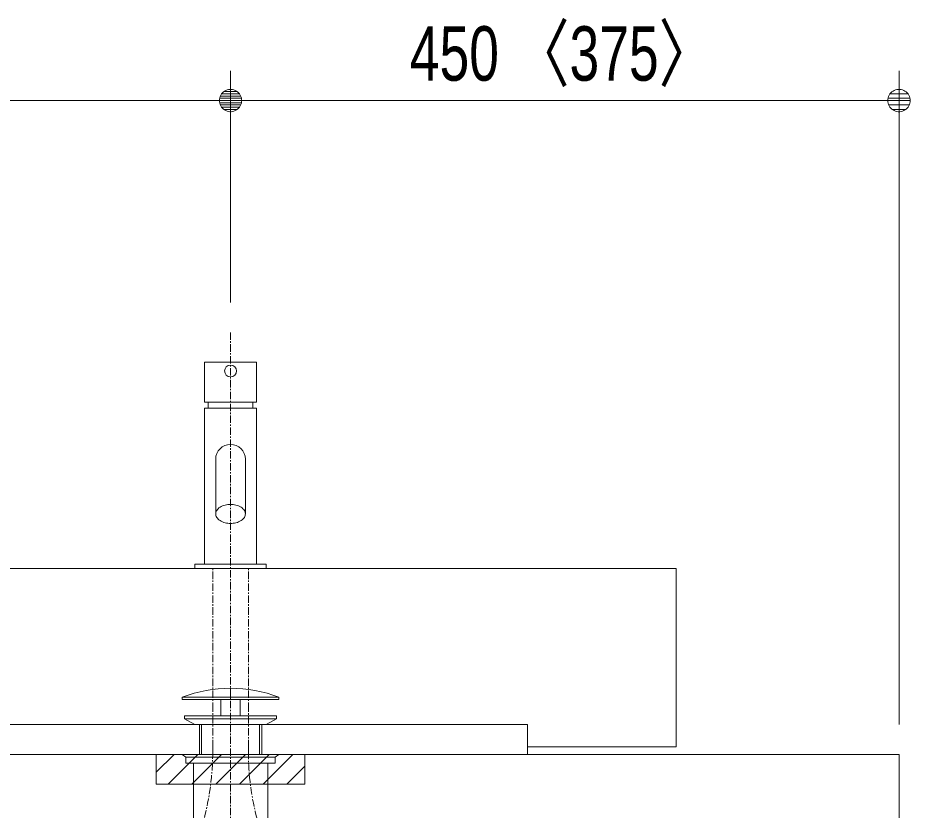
# Model space of a CAD drawing. Units: millimetres, scale not verified. Extents: x -6062 to 6062, y -3045 to 3045.
# Drawn here: x -2311 to -1710, y -1368 to -834 of the extents above; entities that cross this region are included whole.
import ezdxf
from ezdxf.enums import TextEntityAlignment as Align

# ---------------------------------------------------------------- set-up
doc = ezdxf.new("R2010")
doc.units = ezdxf.units.MM
doc.header["$LTSCALE"] = 20
doc.linetypes.add('CHAIN1', pattern=[8, 5, -1, 1, -1])
doc.linetypes.add('DASHED1', pattern=[1.8, 1.2, -0.6])
for name, color, linetype, lineweight in [('0-1_2寸法-1', 7, 'Continuous', 9), ('0-2_0', 7, 'Continuous', 9), ('0-4_5ボウル・キャビネット', 7, 'Continuous', 9), ('0-7_4給排水', 7, 'Continuous', 9)]:
    doc.layers.add(name, color=color, linetype=linetype, lineweight=lineweight)
doc.styles.add('ＭＳ Ｐゴシック', font='')
doc.styles.get('ＭＳ Ｐゴシック').set_extended_font_data('MS PGothic')

# ---------------------------------------------------------------- blocks, each defined once
blk = doc.blocks.new('_Dot')
at = {"layer": '0-2_0'}
for p, q in [((-10, 0), (-20, 0)), ((9.78, 2), (-9.78, 2)), ((7.99, 6), (-7.99, 6)), ((9.16, -3.98), (-9.16, -3.98)), ((6, -7.98), (-6, -7.98))]:
    blk.add_line(p, q, dxfattribs=at)
for points in [[(10, 0), (9.92, 1.25), (9.69, 2.49), (9.3, 3.68), (8.76, 4.82), (8.09, 5.88), (7.29, 6.85), (6.37, 7.71), (5.36, 8.44), (4.26, 9.05), (3.09, 9.51), (1.87, 9.82), (0.63, 9.98), (-0.63, 9.98), (-1.87, 9.82), (-3.09, 9.51), (-4.26, 9.05), (-5.36, 8.44), (-6.37, 7.71), (-7.29, 6.85), (-8.09, 5.88), (-8.76, 4.82), (-9.3, 3.68), (-9.69, 2.49), (-9.92, 1.25), (-10, 0), (0, 0)], [(-10, 0), (-9.92, -1.25), (-9.69, -2.49), (-9.3, -3.68), (-8.76, -4.82), (-8.09, -5.88), (-7.29, -6.85), (-6.37, -7.71), (-5.36, -8.44), (-4.26, -9.05), (-3.09, -9.51), (-1.87, -9.82), (-0.63, -9.98), (0.63, -9.98), (1.87, -9.82), (3.09, -9.51), (4.26, -9.05), (5.36, -8.44), (6.37, -7.71), (7.29, -6.85), (8.09, -5.88), (8.76, -4.82), (9.3, -3.68), (9.69, -2.49), (9.92, -1.25), (10, 0), (0, 0)]]:
    blk.add_lwpolyline(points, close=True, dxfattribs=at)
blk = doc.blocks.new('グループ-10')
at = {"layer": '0-7_4給排水', "linetype": 'CHAIN1'}
blk.add_line((-7600, -41500), (-7600, -20920), dxfattribs=at)
at = {"layer": '0-7_4給排水'}
for p, q in [((-8020, -26200), (-8020, -26600)), ((-7990, -26200), (-7990, -26600)), ((-7210, -26200), (-7210, -26600)), ((-7180, -26200), (-7180, -26600))]:
    blk.add_line(p, q, dxfattribs=at)
for points in [[(-8250, -25830), (-6950, -25830), (-6950, -25860), (-8250, -25860)], [(-7730, -25860), (-7470, -25860), (-7470, -26080), (-7730, -26080)], [(-8220, -26080), (-6980, -26080), (-6980, -26120), (-8220, -26120)], [(-8080, -26200), (-8220, -26120), (-6980, -26120), (-7120, -26200)], [(-8200, -26640), (-8250, -26600), (-6950, -26600), (-7000, -26640)], [(-8200, -26640), (-7000, -26640), (-7000, -26720), (-8200, -26720)], [(-8100, -26720), (-7100, -26720), (-7100, -27800), (-8100, -27800)]]:
    blk.add_lwpolyline(points, close=True, dxfattribs=at)
blk.add_arc((-7600, -27530.4), 1820.4, 69.08018, 110.91982, dxfattribs=at)
blk = doc.blocks.new('グループ-16')
at = {"layer": '0-4_5ボウル・キャビネット'}
blk.add_lwpolyline([(-11600, -26500), (-13600, -26500), (-13600, -24100), (-1600, -24100), (-1600, -26500), (-3600, -26500)], dxfattribs=at)
blk.add_lwpolyline([(-11600, -26199.3), (-3600, -26199.3), (-3600, -26600), (-11600, -26600)], close=True, dxfattribs=at)
blk = doc.blocks.new('グループ-22')
at = {"layer": '0-7_4給排水'}
for p, q in [((-7900, -21860), (-7900, -21940)), ((-7300, -21860), (-7300, -21940))]:
    blk.add_line(p, q, dxfattribs=at)
for points in [[(-7250, -21320), (-7950, -21320), (-7950, -21860), (-7250, -21860)], [(-7950, -21940), (-7950, -24040), (-7250, -24040), (-7250, -21940)], [(-8080, -24040), (-8080, -24100), (-7120, -24100), (-7120, -24040)]]:
    blk.add_lwpolyline(points, close=True, dxfattribs=at)
for points in [[(-7800, -22627.8), (-7800, -23363.4), (-7799.2, -23375), (-7796.7, -23386.8), (-7792.3, -23398.8), (-7786, -23410.7), (-7777.7, -23422.5), (-7767.4, -23433.8), (-7755.3, -23444.5), (-7741.4, -23454.3), (-7726.1, -23463.2), (-7709.4, -23471), (-7691.9, -23477.6), (-7673.6, -23483), (-7655, -23487), (-7636.4, -23489.8), (-7618, -23491.5), (-7600, -23492), (-7582, -23491.5), (-7563.6, -23489.8), (-7545, -23487), (-7526.4, -23483), (-7508.1, -23477.6), (-7490.6, -23471), (-7473.9, -23463.2), (-7458.6, -23454.3), (-7444.7, -23444.5), (-7432.6, -23433.8), (-7422.3, -23422.5), (-7414, -23410.7), (-7407.7, -23398.8), (-7403.3, -23386.8), (-7400.8, -23375), (-7400, -23363.4), (-7400, -22628)], [(-7400, -23363.4), (-7400.8, -23351.9), (-7403.3, -23340), (-7407.7, -23328), (-7414, -23316.1), (-7422.3, -23304.4), (-7432.6, -23293.1), (-7444.7, -23282.4), (-7458.6, -23272.5), (-7473.9, -23263.6), (-7490.6, -23255.8), (-7508.1, -23249.2), (-7526.4, -23243.9), (-7545, -23239.8), (-7563.6, -23237), (-7582, -23235.4), (-7600, -23234.9), (-7618, -23235.4), (-7636.4, -23237), (-7655, -23239.8), (-7673.6, -23243.9), (-7691.9, -23249.2), (-7709.4, -23255.8), (-7726.1, -23263.6), (-7741.4, -23272.5), (-7755.3, -23282.4), (-7767.4, -23293.1), (-7777.7, -23304.4), (-7786, -23316.1), (-7792.3, -23328), (-7796.7, -23340), (-7799.2, -23351.9), (-7800, -23363.4)]]:
    blk.add_lwpolyline(points, dxfattribs=at)
at = {"layer": '0-7_4給排水', "linetype": 'CHAIN1'}
for points in [[(-7840, -26565), (-7840, -26506.7), (-7840, -26000), (-7840, -24100)], [(-7360, -26565), (-7360, -26506.7), (-7360, -26000), (-7360, -24100)]]:
    blk.add_lwpolyline(points, dxfattribs=at)
at = {"layer": '0-7_4給排水'}
blk.add_circle((-7600, -21440), 80, dxfattribs=at)
for start, end in [(90, 180), (0, 90)]:
    blk.add_arc((-7600, -22628), 200, start, end, dxfattribs=at)
at = {"layer": '0-7_4給排水', "linetype": 'CHAIN1'}
for centre, start, end in [((-11366.7, -26565), 329.88966, 0), ((-3833.3, -26565), 180, 210.11034)]:
    blk.add_arc(centre, 3526.7, start, end, dxfattribs=at)
blk = doc.blocks.new('グループ-28')
at = {"layer": '0-4_5ボウル・キャビネット'}
blk.add_lwpolyline([(-16600, -26600), (1400, -26600), (1400, -27600), (-16600, -27600)], close=True, dxfattribs=at)
blk = doc.blocks.new('グループ-34')
at = {"layer": '0-4_5ボウル・キャビネット'}
blk.add_blockref('グループ-28', (0, 0), dxfattribs=at)
blk = doc.blocks.new('グループ-35')
at = {"layer": '0-4_5ボウル・キャビネット'}
blk.add_blockref('グループ-34', (0, 0), dxfattribs=at)

msp = doc.modelspace()

# ---------------------------------------------------------------- linework, layer by layer
at = {"layer": '0-1_2寸法-1'}
for p, q in [((-2167.5, -1026), (-2167.5, -870)), ((-2167.5, -1026), (-2167.5, -870)), ((-1717.5, -1310), (-1717.5, -870)), ((-2602.49, -890), (-2182.51, -890)), ((-1732.51, -890), (-2152.49, -890))]:
    msp.add_line(p, q, dxfattribs=at)
at = {"layer": '0-4_5ボウル・キャビネット'}
for p, q in [((-2217.5, -1342), (-2205.5, -1330)), ((-2209.5, -1350), (-2189.5, -1330)), ((-2193.5, -1350), (-2173.5, -1330)), ((-2177.5, -1350), (-2157.5, -1330)), ((-2161.5, -1350), (-2141.5, -1330)), ((-2145.5, -1350), (-2125.5, -1330)), ((-2129.5, -1350), (-2117.5, -1338))]:
    msp.add_line(p, q, dxfattribs=at)
msp.add_lwpolyline([(-2217.5, -1350), (-2217.5, -1330), (-2117.5, -1330), (-2117.5, -1350)], close=True, dxfattribs=at)
at = {"layer": '0-4_5ボウル・キャビネット', "linetype": 'DASHED1'}
msp.add_lwpolyline([(-2217.5, -1350), (-2217.5, -1330), (-2117.5, -1330), (-2117.5, -1350)], close=True, dxfattribs=at)

# ---------------------------------------------------------------- block references
at = {"layer": '0-1_2寸法-1', "xscale": 0.7503418, "yscale": 0.7503418}
for p in [(-2167.5, -890), (-1717.5, -890)]:
    msp.add_blockref('_Dot', p, dxfattribs=at)
at = {"layer": '0-1_2寸法-1', "xscale": 0.7503418, "yscale": 0.7503418, "rotation": 180}
msp.add_blockref('_Dot', (-2167.5, -890), dxfattribs=at)
at = {"layer": '0-4_5ボウル・キャビネット', "xscale": 0.05, "yscale": 0.05}
for name in ['グループ-16', 'グループ-35']:
    msp.add_blockref(name, (-1787.5, 0), dxfattribs=at)
at = {"layer": '0-7_4給排水', "xscale": 0.05, "yscale": 0.05}
for name in ['グループ-10', 'グループ-22']:
    msp.add_blockref(name, (-1787.5, 0), dxfattribs=at)

# ---------------------------------------------------------------- texts
at = {"layer": '0-1_2寸法-1', "style": 'ＭＳ Ｐゴシック', "width": 0.75}
msp.add_text('450 〈375〉', height=36.66, dxfattribs=at).set_placement((-2046.82, -887.65), align=Align.BOTTOM_LEFT)

doc.saveas('drawing.dxf')
